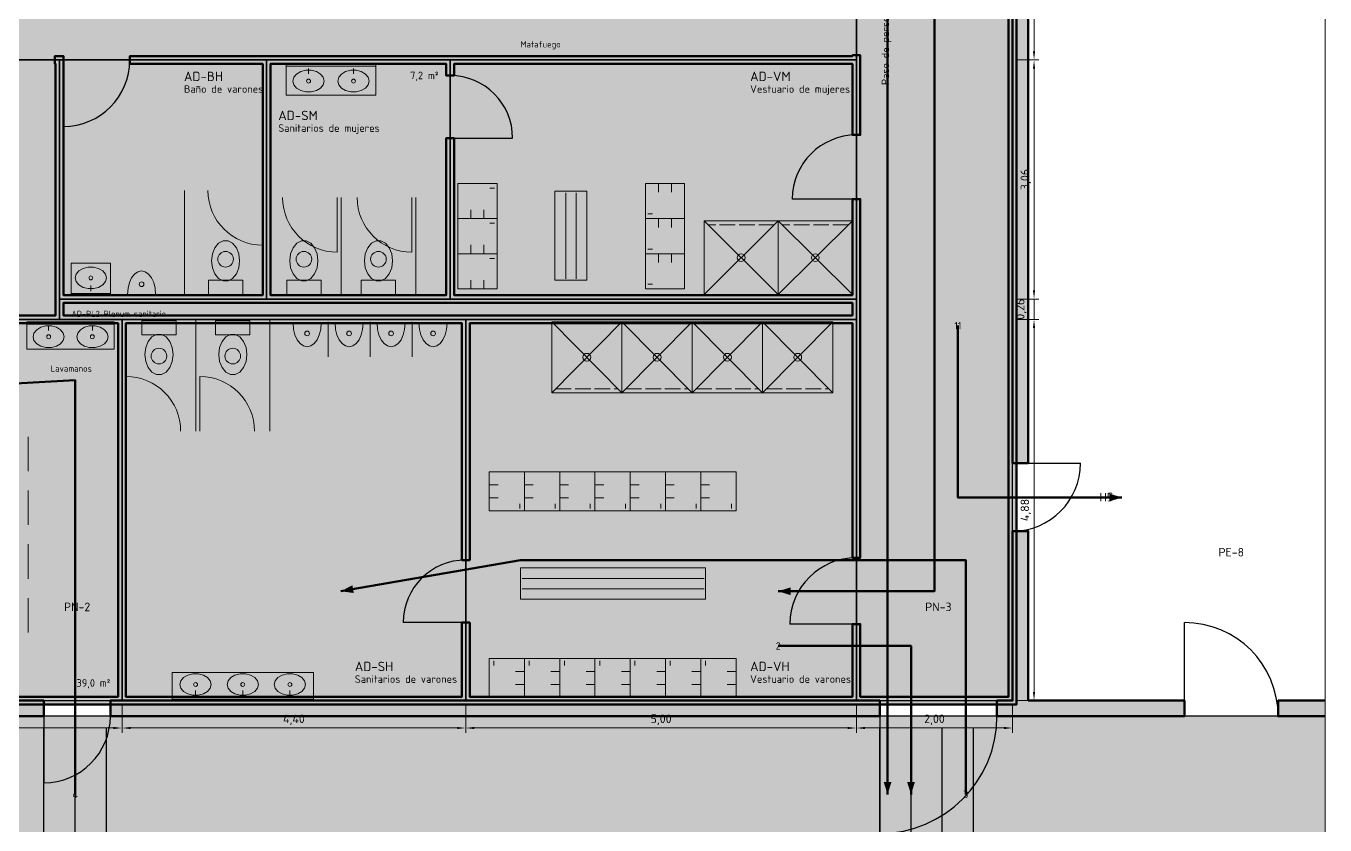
# Model space of a CAD drawing. Header units: millimetres. Extents: x 0 to 1189, y 0 to 841.
# Drawn here: x 339.4 to 672, y 282.2 to 486.7 of the extents above; entities that cross this region are included whole.
import ezdxf
from ezdxf.enums import TextEntityAlignment as Align

# ---------------------------------------------------------------- set-up
doc = ezdxf.new("R2010")
doc.units = ezdxf.units.MM
doc.linetypes.add('IRAM-E-TRAZOS', pattern=[5, 4, -1])
for name, color, linetype, lineweight in [('A-ABERTURA', 7, 'CONTINUOUS', 25), ('A-COLUMNA', 7, 'CONTINUOUS', 50), ('A-COTA', 7, 'CONTINUOUS', 18), ('A-EQUIPO-FINO', 8, 'CONTINUOUS', 13), ('A-EQUIPO-OCULTO', 8, 'IRAM-E-TRAZOS', 13), ('A-EQUIPO-RELLENO', 9, 'CONTINUOUS', 13), ('A-MURO', 7, 'CONTINUOUS', 50), ('A-RELLENO', 9, 'CONTINUOUS', 13), ('A-SECTOR', 1, 'CONTINUOUS', 25), ('A-SECTOR-TXT', 1, 'CONTINUOUS', 25), ('A-TABIQUE', 7, 'CONTINUOUS', 50), ('A-TEXTO', 7, 'CONTINUOUS', 18)]:
    doc.layers.add(name, color=color, linetype=linetype, lineweight=lineweight)
doc.layers.add('A-MOBILIARIO', color=8, linetype='CONTINUOUS', lineweight=18, true_color=0x50505a)
doc.layers.add('A-SENDA', color=2, linetype='CONTINUOUS', lineweight=25, true_color=0xd7a500)
doc.styles.add('ISO3098', font='isocpeur.ttf')
doc.dimstyles.new('FLAMA-IRAM', dxfattribs={"dimtxt": 3.5, "dimasz": 3.5, "dimexe": 2, "dimexo": 1.5, "dimgap": 1, "dimtad": 1, "dimdec": 1, "dimtxsty": 'ISO3098', "dimblk": 'IRAM_FLECHA', "dimblk1": 'IRAM_FLECHA', "dimblk2": 'IRAM_FLECHA', "dimcen": 2.5, "dimclrd": 3, "dimclre": 3, "dimclrt": 3, "dimazin": 3, "dimtfac": 1, "dimtmove": 0, "dimatfit": 3, "dimlwd": 18, "dimlwe": 18})

# ---------------------------------------------------------------- blocks, each defined once
blk = doc.blocks.new('IRAM_FLECHA')
blk.add_solid([(0, 0), (-1, 0.125), (-1, -0.125)])

msp = doc.modelspace()

# ---------------------------------------------------------------- hatches: boundary and pattern name
at = {"layer": 'A-COLUMNA', "true_color": 0x000000}
h = msp.add_hatch(color=7, dxfattribs=at)
h.dxf.hatch_style = 1
h.paths.add_polyline_path([(470, 306), (478, 306), (478, 314), (470, 314)])
h = msp.add_hatch(color=7, dxfattribs=at)
h.dxf.hatch_style = 1
h.paths.add_polyline_path([(622, 306), (630, 306), (630, 314), (622, 314)])
at = {"layer": 'A-EQUIPO-RELLENO', "true_color": 0xf8f8fc}
h = msp.add_hatch(color=7, dxfattribs=at)
h.dxf.hatch_style = 1
h.paths.add_polyline_path([(406, 469), (429, 469), (429, 477), (406, 477)])
at = {"layer": 'A-EQUIPO-RELLENO', "true_color": 0xeeeeee}
h = msp.add_hatch(color=7, dxfattribs=at)
h.dxf.hatch_style = 1
h.paths.add_polyline_path([(460, 437.4), (460, 446.4), (450, 446.4), (450, 437.4)])
h = msp.add_hatch(color=7, dxfattribs=at)
h.dxf.hatch_style = 1
h.paths.add_polyline_path([(498, 446.4), (498, 437.4), (508, 437.4), (508, 446.4)])
at = {"layer": 'A-EQUIPO-RELLENO', "true_color": 0xeedec0}
h = msp.add_hatch(color=7, dxfattribs=at)
h.dxf.hatch_style = 1
h.paths.add_polyline_path([(483, 421.6), (483, 444.4), (474.8, 444.4), (474.8, 421.6)])
at = {"layer": 'A-EQUIPO-RELLENO', "true_color": 0xeeeeee}
h = msp.add_hatch(color=7, dxfattribs=at)
h.dxf.hatch_style = 1
h.paths.add_polyline_path([(460, 428.4), (460, 437.4), (450, 437.4), (450, 428.4)])
h = msp.add_hatch(color=7, dxfattribs=at)
h.dxf.hatch_style = 1
h.paths.add_polyline_path([(498, 437.4), (498, 428.4), (508, 428.4), (508, 437.4)])
at = {"layer": 'A-EQUIPO-RELLENO', "true_color": 0xc8e1fa}
h = msp.add_hatch(color=7, dxfattribs=at)
h.dxf.hatch_style = 1
h.paths.add_polyline_path([(532, 436.8), (513, 436.8), (513, 418), (532, 418)])
h = msp.add_hatch(color=7, dxfattribs=at)
h.dxf.hatch_style = 1
h.paths.add_polyline_path([(551, 436.8), (532, 436.8), (532, 418), (551, 418)])
at = {"layer": 'A-EQUIPO-RELLENO', "true_color": 0xf8f8fc}
h = msp.add_hatch(color=7, dxfattribs=at)
h.dxf.hatch_style = 1
h.paths.add_polyline_path([(386.9, 426.6), (387.117, 424.821), (387.742, 423.258), (388.7, 422.097), (389.875, 421.479), (391.125, 421.479), (392.3, 422.097), (393.258, 423.258), (393.883, 424.821), (394.1, 426.6), (393.883, 428.379), (393.258, 429.942), (392.3, 431.103), (391.125, 431.721), (389.875, 431.721), (388.7, 431.103), (387.742, 429.942), (387.117, 428.379), (386.9, 426.6)])
h = msp.add_hatch(color=7, dxfattribs=at)
h.dxf.hatch_style = 1
h.paths.add_polyline_path([(406.95, 426.6), (407.167, 424.821), (407.792, 423.258), (408.75, 422.097), (409.925, 421.479), (411.175, 421.479), (412.35, 422.097), (413.308, 423.258), (413.933, 424.821), (414.15, 426.6), (413.933, 428.379), (413.308, 429.942), (412.35, 431.103), (411.175, 431.721), (409.925, 431.721), (408.75, 431.103), (407.792, 429.942), (407.167, 428.379), (406.95, 426.6)])
h = msp.add_hatch(color=7, dxfattribs=at)
h.dxf.hatch_style = 1
h.paths.add_polyline_path([(426.05, 426.6), (426.267, 424.821), (426.892, 423.258), (427.85, 422.097), (429.025, 421.479), (430.275, 421.479), (431.45, 422.097), (432.408, 423.258), (433.033, 424.821), (433.25, 426.6), (433.033, 428.379), (432.408, 429.942), (431.45, 431.103), (430.275, 431.721), (429.025, 431.721), (427.85, 431.103), (426.892, 429.942), (426.267, 428.379), (426.05, 426.6)])
h = msp.add_hatch(color=7, dxfattribs=at)
h.dxf.hatch_style = 1
h.paths.add_polyline_path([(361, 426), (351, 426), (351, 417.6), (361, 417.6)])
at = {"layer": 'A-EQUIPO-RELLENO', "true_color": 0xeeeeee}
h = msp.add_hatch(color=7, dxfattribs=at)
h.dxf.hatch_style = 1
h.paths.add_polyline_path([(460, 419.4), (460, 428.4), (450, 428.4), (450, 419.4)])
h = msp.add_hatch(color=7, dxfattribs=at)
h.dxf.hatch_style = 1
h.paths.add_polyline_path([(498, 428.4), (498, 419.4), (508, 419.4), (508, 428.4)])
at = {"layer": 'A-EQUIPO-RELLENO', "true_color": 0xf8f8fc}
h = msp.add_hatch(color=7, dxfattribs=at)
h.dxf.hatch_style = 1
h.paths.add_polyline_path([(365.4, 418), (365.523, 419.553), (365.882, 421), (366.454, 422.243), (367.2, 423.196), (368.068, 423.796), (369, 424), (369.932, 423.796), (370.8, 423.196), (371.546, 422.243), (372.118, 421), (372.477, 419.553), (372.6, 418)])
h = msp.add_hatch(color=7, dxfattribs=at)
h.dxf.hatch_style = 1
h.paths.add_polyline_path([(394.9, 421.6), (386.1, 421.6), (386.1, 418), (394.9, 418)])
h = msp.add_hatch(color=7, dxfattribs=at)
h.dxf.hatch_style = 1
h.paths.add_polyline_path([(414.95, 421.6), (406.15, 421.6), (406.15, 418), (414.95, 418)])
h = msp.add_hatch(color=7, dxfattribs=at)
h.dxf.hatch_style = 1
h.paths.add_polyline_path([(434.05, 421.6), (425.25, 421.6), (425.25, 418), (434.05, 418)])
h = msp.add_hatch(color=7, dxfattribs=at)
h.dxf.hatch_style = 1
h.paths.add_polyline_path([(339.6, 404), (362, 404), (362, 411), (339.6, 411)])
h = msp.add_hatch(color=7, dxfattribs=at)
h.dxf.hatch_style = 1
h.paths.add_polyline_path([(369.05, 407.6), (377.85, 407.6), (377.85, 411.2), (369.05, 411.2)])
h = msp.add_hatch(color=7, dxfattribs=at)
h.dxf.hatch_style = 1
h.paths.add_polyline_path([(387.95, 407.6), (396.75, 407.6), (396.75, 411.2), (387.95, 411.2)])
h = msp.add_hatch(color=7, dxfattribs=at)
h.dxf.hatch_style = 1
h.paths.add_polyline_path([(414.975, 410.6), (414.852, 409.047), (414.493, 407.6), (413.921, 406.357), (413.175, 405.404), (412.307, 404.804), (411.375, 404.6), (410.443, 404.804), (409.575, 405.404), (408.829, 406.357), (408.257, 407.6), (407.898, 409.047), (407.775, 410.6)])
h = msp.add_hatch(color=7, dxfattribs=at)
h.dxf.hatch_style = 1
h.paths.add_polyline_path([(425.725, 410.6), (425.602, 409.047), (425.243, 407.6), (424.671, 406.357), (423.925, 405.404), (423.057, 404.804), (422.125, 404.6), (421.193, 404.804), (420.325, 405.404), (419.579, 406.357), (419.007, 407.6), (418.648, 409.047), (418.525, 410.6)])
h = msp.add_hatch(color=7, dxfattribs=at)
h.dxf.hatch_style = 1
h.paths.add_polyline_path([(436.475, 410.6), (436.352, 409.047), (435.993, 407.6), (435.421, 406.357), (434.675, 405.404), (433.807, 404.804), (432.875, 404.6), (431.943, 404.804), (431.075, 405.404), (430.329, 406.357), (429.757, 407.6), (429.398, 409.047), (429.275, 410.6)])
h = msp.add_hatch(color=7, dxfattribs=at)
h.dxf.hatch_style = 1
h.paths.add_polyline_path([(447.225, 410.6), (447.102, 409.047), (446.743, 407.6), (446.171, 406.357), (445.425, 405.404), (444.557, 404.804), (443.625, 404.6), (442.693, 404.804), (441.825, 405.404), (441.079, 406.357), (440.507, 407.6), (440.148, 409.047), (440.025, 410.6)])
at = {"layer": 'A-EQUIPO-RELLENO', "true_color": 0xc8e1fa}
h = msp.add_hatch(color=7, dxfattribs=at)
h.dxf.hatch_style = 1
h.paths.add_polyline_path([(474, 392.8), (492, 392.8), (492, 411), (474, 411)])
h = msp.add_hatch(color=7, dxfattribs=at)
h.dxf.hatch_style = 1
h.paths.add_polyline_path([(492, 392.8), (510, 392.8), (510, 411), (492, 411)])
h = msp.add_hatch(color=7, dxfattribs=at)
h.dxf.hatch_style = 1
h.paths.add_polyline_path([(510, 392.8), (528, 392.8), (528, 411), (510, 411)])
h = msp.add_hatch(color=7, dxfattribs=at)
h.dxf.hatch_style = 1
h.paths.add_polyline_path([(528, 392.8), (546, 392.8), (546, 411), (528, 411)])
at = {"layer": 'A-EQUIPO-RELLENO', "true_color": 0xf8f8fc}
h = msp.add_hatch(color=7, dxfattribs=at)
h.dxf.hatch_style = 1
h.paths.add_polyline_path([(377.05, 402.6), (376.833, 404.379), (376.208, 405.942), (375.25, 407.103), (374.075, 407.721), (372.825, 407.721), (371.65, 407.103), (370.692, 405.942), (370.067, 404.379), (369.85, 402.6), (370.067, 400.821), (370.692, 399.258), (371.65, 398.097), (372.825, 397.479), (374.075, 397.479), (375.25, 398.097), (376.208, 399.258), (376.833, 400.821), (377.05, 402.6)])
h = msp.add_hatch(color=7, dxfattribs=at)
h.dxf.hatch_style = 1
h.paths.add_polyline_path([(395.95, 402.6), (395.733, 404.379), (395.108, 405.942), (394.15, 407.103), (392.975, 407.721), (391.725, 407.721), (390.55, 407.103), (389.592, 405.942), (388.967, 404.379), (388.75, 402.6), (388.967, 400.821), (389.592, 399.258), (390.55, 398.097), (391.725, 397.479), (392.975, 397.479), (394.15, 398.097), (395.108, 399.258), (395.733, 400.821), (395.95, 402.6)])
at = {"layer": 'A-EQUIPO-RELLENO', "true_color": 0xeeeeee}
h = msp.add_hatch(color=7, dxfattribs=at)
h.dxf.hatch_style = 1
h.paths.add_polyline_path([(458, 362.6), (467.029, 362.6), (467.029, 372.6), (458, 372.6)])
h = msp.add_hatch(color=7, dxfattribs=at)
h.dxf.hatch_style = 1
h.paths.add_polyline_path([(467.029, 362.6), (476.057, 362.6), (476.057, 372.6), (467.029, 372.6)])
h = msp.add_hatch(color=7, dxfattribs=at)
h.dxf.hatch_style = 1
h.paths.add_polyline_path([(476.057, 362.6), (485.086, 362.6), (485.086, 372.6), (476.057, 372.6)])
h = msp.add_hatch(color=7, dxfattribs=at)
h.dxf.hatch_style = 1
h.paths.add_polyline_path([(485.086, 362.6), (494.114, 362.6), (494.114, 372.6), (485.086, 372.6)])
h = msp.add_hatch(color=7, dxfattribs=at)
h.dxf.hatch_style = 1
h.paths.add_polyline_path([(494.114, 362.6), (503.143, 362.6), (503.143, 372.6), (494.114, 372.6)])
h = msp.add_hatch(color=7, dxfattribs=at)
h.dxf.hatch_style = 1
h.paths.add_polyline_path([(503.143, 362.6), (512.171, 362.6), (512.171, 372.6), (503.143, 372.6)])
h = msp.add_hatch(color=7, dxfattribs=at)
h.dxf.hatch_style = 1
h.paths.add_polyline_path([(512.171, 362.6), (521.2, 362.6), (521.2, 372.6), (512.171, 372.6)])
at = {"layer": 'A-EQUIPO-RELLENO', "true_color": 0xeedec0}
h = msp.add_hatch(color=7, dxfattribs=at)
h.dxf.hatch_style = 1
h.paths.add_polyline_path([(466, 340), (513.4, 340), (513.4, 348), (466, 348)])
at = {"layer": 'A-EQUIPO-RELLENO', "true_color": 0xeeeeee}
h = msp.add_hatch(color=7, dxfattribs=at)
h.dxf.hatch_style = 1
h.paths.add_polyline_path([(467.029, 324.8), (458, 324.8), (458, 314.8), (467.029, 314.8)])
h = msp.add_hatch(color=7, dxfattribs=at)
h.dxf.hatch_style = 1
h.paths.add_polyline_path([(476.057, 324.8), (467.029, 324.8), (467.029, 314.8), (476.057, 314.8)])
h = msp.add_hatch(color=7, dxfattribs=at)
h.dxf.hatch_style = 1
h.paths.add_polyline_path([(485.086, 324.8), (476.057, 324.8), (476.057, 314.8), (485.086, 314.8)])
h = msp.add_hatch(color=7, dxfattribs=at)
h.dxf.hatch_style = 1
h.paths.add_polyline_path([(494.114, 324.8), (485.086, 324.8), (485.086, 314.8), (494.114, 314.8)])
h = msp.add_hatch(color=7, dxfattribs=at)
h.dxf.hatch_style = 1
h.paths.add_polyline_path([(503.143, 324.8), (494.114, 324.8), (494.114, 314.8), (503.143, 314.8)])
h = msp.add_hatch(color=7, dxfattribs=at)
h.dxf.hatch_style = 1
h.paths.add_polyline_path([(512.171, 324.8), (503.143, 324.8), (503.143, 314.8), (512.171, 314.8)])
h = msp.add_hatch(color=7, dxfattribs=at)
h.dxf.hatch_style = 1
h.paths.add_polyline_path([(521.2, 324.8), (512.171, 324.8), (512.171, 314.8), (521.2, 314.8)])
at = {"layer": 'A-EQUIPO-RELLENO', "true_color": 0xf8f8fc}
h = msp.add_hatch(color=7, dxfattribs=at)
h.dxf.hatch_style = 1
h.paths.add_polyline_path([(413, 321.2), (376.8, 321.2), (376.8, 314.4), (413, 314.4)])
at = {"layer": 'A-MURO', "true_color": 0x464646}
h = msp.add_hatch(color=7, dxfattribs=at)
h.dxf.hatch_style = 1
h.paths.add_polyline_path([(596, 374.8), (592, 374.8), (592, 561.4), (596, 561.4)])
h = msp.add_hatch(color=7, dxfattribs=at)
h.dxf.hatch_style = 1
h.paths.add_polyline_path([(596, 314), (636, 314), (636, 310), (588, 310), (588, 314), (592, 314), (592, 357.4), (596, 357.4)])
h = msp.add_hatch(color=7, dxfattribs=at)
h.dxf.hatch_style = 1
h.paths.add_polyline_path([(344, 314), (344, 310), (202, 310), (202, 314)])
h = msp.add_hatch(color=7, dxfattribs=at)
h.dxf.hatch_style = 1
h.paths.add_polyline_path([(558, 314), (558, 310), (361, 310), (361, 314)])
h = msp.add_hatch(color=7, dxfattribs=at)
h.dxf.hatch_style = 1
h.paths.add_polyline_path([(660, 310), (660, 314), (672, 314), (672, 310)])
at = {"layer": 'A-RELLENO', "true_color": 0xfafafa}
h = msp.add_hatch(color=7, dxfattribs=at)
h.dxf.hatch_style = 1
h.paths.add_polyline_path([(120, 478), (552, 478), (552, 510), (120, 510)])
h = msp.add_hatch(color=7, dxfattribs=at)
h.dxf.hatch_style = 1
h.paths.add_polyline_path([(552, 314), (592, 314), (592, 510), (552, 510)])
h = msp.add_hatch(color=7, dxfattribs=at)
h.dxf.hatch_style = 1
h.paths.add_polyline_path([(312, 411.6), (348, 411.6), (348, 478), (312, 478)])
at = {"layer": 'A-RELLENO', "true_color": 0xece4f6}
h = msp.add_hatch(color=7, dxfattribs=at)
h.dxf.hatch_style = 1
h.paths.add_polyline_path([(348, 416.8), (401, 416.8), (401, 478), (348, 478)])
h = msp.add_hatch(color=7, dxfattribs=at)
h.dxf.hatch_style = 1
h.paths.add_polyline_path([(401, 416.8), (448, 416.8), (448, 478), (401, 478)])
h = msp.add_hatch(color=7, dxfattribs=at)
h.dxf.hatch_style = 1
h.paths.add_polyline_path([(448, 416.8), (552, 416.8), (552, 478), (448, 478)])
h = msp.add_hatch(color=7, dxfattribs=at)
h.dxf.hatch_style = 1
h.paths.add_polyline_path([(348, 411.6), (552, 411.6), (552, 416.8), (348, 416.8)])
at = {"layer": 'A-RELLENO', "true_color": 0xe2ecf8}
h = msp.add_hatch(color=7, dxfattribs=at)
h.dxf.hatch_style = 1
h.paths.add_polyline_path([(204, 314), (364, 314), (364, 411.6), (204, 411.6)])
at = {"layer": 'A-RELLENO', "true_color": 0xece4f6}
h = msp.add_hatch(color=7, dxfattribs=at)
h.dxf.hatch_style = 1
h.paths.add_polyline_path([(364, 314), (452, 314), (452, 411.6), (364, 411.6)])
h = msp.add_hatch(color=7, dxfattribs=at)
h.dxf.hatch_style = 1
h.paths.add_polyline_path([(452, 314), (552, 314), (552, 411.6), (452, 411.6)])
at = {"layer": 'A-RELLENO', "true_color": 0xfff4b4}
h = msp.add_hatch(color=7, dxfattribs=at)
h.dxf.hatch_style = 1
h.paths.add_polyline_path([(40, 270), (40, 310), (672, 310), (672, 270)])
at = {"layer": 'A-TABIQUE', "true_color": 0x6e6e6e}
h = msp.add_hatch(color=7, dxfattribs=at)
h.dxf.hatch_style = 1
h.paths.add_polyline_path([(363.062, 601), (457, 601), (459, 601), (519, 601), (521, 601), (593, 601), (593, 511), (593, 509), (593, 313), (553, 313), (551, 313), (453, 313), (451, 313), (365, 313), (363.062, 313), (363.062, 412.6), (365, 412.6), (451, 412.6), (453, 412.6), (551, 412.6), (551, 415.8), (449, 415.8), (447, 415.8), (402, 415.8), (400, 415.8), (363.062, 415.8), (363.062, 417.8), (400, 417.8), (400, 477), (366, 477), (366, 479), (400, 479), (402, 479), (447, 479), (449, 479), (551, 479), (551, 479.2), (553, 479.2), (553, 479), (553, 477), (553, 458.8), (551, 458.8), (551, 477), (449, 477), (449, 474), (447, 474), (447, 477), (402, 477), (402, 417.8), (447, 417.8), (447, 458), (449, 458), (449, 417.8), (551, 417.8), (551, 442.4), (553, 442.4), (553, 417.8), (553, 415.8), (553, 412.6), (553, 410.6), (553, 350.6), (551, 350.6), (551, 410.6), (453, 410.6), (453, 350), (451, 350), (451, 410.6), (365, 410.6), (365, 315), (451, 315), (451, 334), (453, 334), (453, 315), (551, 315), (551, 333.6), (553, 333.6), (553, 315), (591, 315), (591, 509), (590.8, 509), (590.8, 511), (591, 511), (591, 599), (521, 599), (521, 511), (521.2, 511), (521.2, 509), (521, 509), (519, 509), (478, 509), (478, 511), (519, 511), (519, 599), (459, 599), (459, 511), (462, 511), (462, 509), (459, 509), (457, 509), (378, 509), (378, 511), (457, 511), (457, 599), (363.062, 599)])
h = msp.add_hatch(color=7, dxfattribs=at)
h.dxf.hatch_style = 1
h.paths.add_polyline_path([(258, 315), (363, 315), (363, 410.6), (349, 410.6), (347, 410.6), (332, 410.6), (332, 412.6), (347, 412.6), (347, 415.8), (347, 417.8), (347, 477), (346.8, 477), (346.8, 479), (347, 479), (349, 479), (349, 479), (349, 477), (349, 477), (349, 417.8), (363.062, 417.8), (363.062, 415.8), (349, 415.8), (349, 412.6), (363, 412.6), (363.062, 412.6), (363.062, 313), (363, 313), (258, 313)])
at = {"layer": 'A-TEXTO', "true_color": 0xd71e1e}
h = msp.add_hatch(color=7, dxfattribs=at)
h.dxf.hatch_style = 1
h.paths.add_polyline_path([(463.4, 482), (463.284, 482.88), (462.944, 483.7), (462.404, 484.404), (461.7, 484.944), (460.88, 485.284), (460, 485.4), (459.12, 485.284), (458.3, 484.944), (457.596, 484.404), (457.056, 483.7), (456.716, 482.88), (456.6, 482), (456.716, 481.12), (457.056, 480.3), (457.596, 479.596), (458.3, 479.056), (459.12, 478.716), (460, 478.6), (460.88, 478.716), (461.7, 479.056), (462.404, 479.596), (462.944, 480.3), (463.284, 481.12)])
at = {"layer": 'A-TEXTO', "true_color": 0x11783c}
h = msp.add_hatch(color=7, dxfattribs=at)
h.dxf.hatch_style = 1
h.paths.add_polyline_path([(584, 410), (583.796, 411.553), (583.196, 413), (582.243, 414.243), (581, 415.196), (579.553, 415.796), (578, 416), (576.447, 415.796), (575, 415.196), (573.757, 414.243), (572.804, 413), (572.204, 411.553), (572, 410), (572.204, 408.447), (572.804, 407), (573.757, 405.757), (575, 404.804), (576.447, 404.204), (578, 404), (579.553, 404.204), (581, 404.804), (582.243, 405.757), (583.196, 407), (583.796, 408.447)])
h = msp.add_hatch(color=7, dxfattribs=at)
h.dxf.hatch_style = 1
h.paths.add_polyline_path([(620, 366), (616.8, 367), (616.8, 365)])
at = {"layer": 'A-TEXTO', "true_color": 0x8e44ad}
h = msp.add_hatch(color=7, dxfattribs=at)
h.dxf.hatch_style = 1
h.paths.add_polyline_path([(420, 342), (423.324, 341.563), (422.981, 343.534)])
at = {"layer": 'A-TEXTO', "true_color": 0xc0392b}
h = msp.add_hatch(color=7, dxfattribs=at)
h.dxf.hatch_style = 1
h.paths.add_polyline_path([(532, 342), (535.2, 341), (535.2, 343)])
at = {"layer": 'A-TEXTO', "true_color": 0xe67e22}
h = msp.add_hatch(color=7, dxfattribs=at)
h.dxf.hatch_style = 1
h.paths.add_polyline_path([(538, 328), (537.796, 329.553), (537.196, 331), (536.243, 332.243), (535, 333.196), (533.553, 333.796), (532, 334), (530.447, 333.796), (529, 333.196), (527.757, 332.243), (526.804, 331), (526.204, 329.553), (526, 328), (526.204, 326.447), (526.804, 325), (527.757, 323.757), (529, 322.804), (530.447, 322.204), (532, 322), (533.553, 322.204), (535, 322.804), (536.243, 323.757), (537.196, 325), (537.796, 326.447)])
at = {"layer": 'A-TEXTO', "true_color": 0x16a085}
h = msp.add_hatch(color=7, dxfattribs=at)
h.dxf.hatch_style = 1
h.paths.add_polyline_path([(358, 290), (357.796, 291.553), (357.196, 293), (356.243, 294.243), (355, 295.196), (353.553, 295.796), (352, 296), (350.447, 295.796), (349, 295.196), (347.757, 294.243), (346.804, 293), (346.204, 291.553), (346, 290), (346.204, 288.447), (346.804, 287), (347.757, 285.757), (349, 284.804), (350.447, 284.204), (352, 284), (353.553, 284.204), (355, 284.804), (356.243, 285.757), (357.196, 287), (357.796, 288.447)])
at = {"layer": 'A-TEXTO', "true_color": 0x7f8c8d}
h = msp.add_hatch(color=7, dxfattribs=at)
h.dxf.hatch_style = 1
h.paths.add_polyline_path([(560, 290), (561, 293.2), (559, 293.2)])
at = {"layer": 'A-TEXTO', "true_color": 0xe67e22}
h = msp.add_hatch(color=7, dxfattribs=at)
h.dxf.hatch_style = 1
h.paths.add_polyline_path([(566, 290), (567, 293.2), (565, 293.2)])
at = {"layer": 'A-TEXTO', "true_color": 0x8e44ad}
h = msp.add_hatch(color=7, dxfattribs=at)
h.dxf.hatch_style = 1
h.paths.add_polyline_path([(586, 290), (585.796, 291.553), (585.196, 293), (584.243, 294.243), (583, 295.196), (581.553, 295.796), (580, 296), (578.447, 295.796), (577, 295.196), (575.757, 294.243), (574.804, 293), (574.204, 291.553), (574, 290), (574.204, 288.447), (574.804, 287), (575.757, 285.757), (577, 284.804), (578.447, 284.204), (580, 284), (581.553, 284.204), (583, 284.804), (584.243, 285.757), (585.196, 287), (585.796, 288.447)])

# ---------------------------------------------------------------- linework, layer by layer
at = {"layer": 'A-ABERTURA'}
for p, q in [((349, 478), (349, 461)), ((448, 458), (464, 458)), ((552, 442.4), (535.6, 442.4)), ((592, 374.8), (609.4, 374.8)), ((452, 334), (436, 334)), ((552, 333.6), (535, 333.6)), ((636, 310), (636, 334)), ((344, 310), (344, 293)), ((558, 310), (558, 280))]:
    msp.add_line(p, q, dxfattribs=at)
for centre, radius, start, end in [((349, 478), 17, 270, 360), ((448, 458), 16, 0, 90), ((552, 442.4), 16.4, 90, 180), ((592, 374.8), 17.4, 270, 360), ((452, 334), 16, 90, 180), ((552, 333.6), 17, 90, 180), ((636, 310), 24, 0, 90), ((344, 310), 17, -90, 0), ((558, 310), 30, -90, 0)]:
    msp.add_arc(centre, radius, start, end, dxfattribs=at)
at = {"layer": 'A-EQUIPO-FINO'}
for p, q in [((406, 476.4), (429, 476.4)), ((411.75, 474.44), (411.75, 475.8)), ((423.25, 474.44), (423.25, 475.8)), ((501.333, 446.4), (501.333, 444.15)), ((504.667, 446.4), (504.667, 444.15)), ((400, 444.6), (400, 430.6)), ((419.1, 442.8), (419.1, 428.8)), ((438.2, 442.8), (438.2, 428.8)), ((459.4, 445.2), (458.2, 445.2)), ((477.588, 422), (477.588, 444)), ((480.294, 422), (480.294, 444)), ((453.333, 437.4), (453.333, 439.65)), ((456.667, 437.4), (456.667, 439.65)), ((459.4, 436.2), (458.2, 436.2)), ((498.6, 438.6), (499.8, 438.6)), ((501.333, 437.4), (501.333, 435.15)), ((504.667, 437.4), (504.667, 435.15)), ((532, 436.8), (513, 418)), ((532, 418), (513, 436.8)), ((551, 436.8), (532, 418)), ((551, 418), (532, 436.8)), ((453.333, 428.4), (453.333, 430.65)), ((456.667, 428.4), (456.667, 430.65)), ((498.6, 429.6), (499.8, 429.6)), ((459.4, 427.2), (458.2, 427.2)), ((501.333, 428.4), (501.333, 426.15)), ((504.667, 428.4), (504.667, 426.15)), ((356, 420.288), (356, 418.8)), ((453.333, 419.4), (453.333, 421.65)), ((456.667, 419.4), (456.667, 421.65)), ((498.6, 420.6), (499.8, 420.6)), ((361, 418.2), (351, 418.2)), ((339.6, 410.4), (362, 410.4)), ((345.2, 408.76), (345.2, 409.8)), ((356.4, 408.76), (356.4, 409.8)), ((474, 392.8), (492, 411)), ((474, 411), (492, 392.8)), ((492, 392.8), (510, 411)), ((492, 411), (510, 392.8)), ((510, 392.8), (528, 411)), ((510, 411), (528, 392.8)), ((528, 392.8), (546, 411)), ((528, 411), (546, 392.8)), ((365, 383), (365, 397)), ((383.9, 383), (383.9, 397)), ((458, 369.267), (460.257, 369.267)), ((467.029, 369.267), (469.286, 369.267)), ((476.057, 369.267), (478.314, 369.267)), ((485.086, 369.267), (487.343, 369.267)), ((494.114, 369.267), (496.371, 369.267)), ((503.143, 369.267), (505.4, 369.267)), ((512.171, 369.267), (514.429, 369.267)), ((458, 365.933), (460.257, 365.933)), ((467.029, 365.933), (469.286, 365.933)), ((476.057, 365.933), (478.314, 365.933)), ((485.086, 365.933), (487.343, 365.933)), ((494.114, 365.933), (496.371, 365.933)), ((503.143, 365.933), (505.4, 365.933)), ((512.171, 365.933), (514.429, 365.933)), ((465.829, 363.2), (465.829, 364.4)), ((474.857, 363.2), (474.857, 364.4)), ((483.886, 363.2), (483.886, 364.4)), ((492.914, 363.2), (492.914, 364.4)), ((501.943, 363.2), (501.943, 364.4)), ((510.971, 363.2), (510.971, 364.4)), ((520, 363.2), (520, 364.4)), ((466.4, 345.28), (513, 345.28)), ((466.4, 342.64), (513, 342.64)), ((459.2, 324.2), (459.2, 323)), ((468.229, 324.2), (468.229, 323)), ((477.257, 324.2), (477.257, 323)), ((486.286, 324.2), (486.286, 323)), ((495.314, 324.2), (495.314, 323)), ((504.343, 324.2), (504.343, 323)), ((513.371, 324.2), (513.371, 323)), ((467.029, 321.467), (464.771, 321.467)), ((476.057, 321.467), (473.8, 321.467)), ((485.086, 321.467), (482.829, 321.467)), ((494.114, 321.467), (491.857, 321.467)), ((503.143, 321.467), (500.886, 321.467)), ((512.171, 321.467), (509.914, 321.467)), ((521.2, 321.467), (518.943, 321.467)), ((382.833, 316.576), (382.833, 315.6)), ((394.9, 316.576), (394.9, 315.6)), ((406.967, 316.576), (406.967, 315.6)), ((467.029, 318.133), (464.771, 318.133)), ((476.057, 318.133), (473.8, 318.133)), ((485.086, 318.133), (482.829, 318.133)), ((494.114, 318.133), (491.857, 318.133)), ((503.143, 318.133), (500.886, 318.133)), ((512.171, 318.133), (509.914, 318.133)), ((521.2, 318.133), (518.943, 318.133)), ((413, 315), (376.8, 315))]:
    msp.add_line(p, q, dxfattribs=at)
for centre, radius in [((411.75, 472.6), 0.5), ((423.25, 472.6), 0.5), ((390.5, 427), 2), ((410.55, 427), 2), ((429.65, 427), 2), ((522.5, 427.4), 1), ((541.5, 427.4), 1), ((356, 422.22), 0.5), ((369, 420.6), 0.6), ((345.2, 407.15), 0.5), ((356.4, 407.15), 0.5), ((411.375, 408), 0.6), ((422.125, 408), 0.6), ((432.875, 408), 0.6), ((443.625, 408), 0.6), ((373.45, 402.2), 2), ((392.35, 402.2), 2), ((483, 401.9), 1), ((501, 401.9), 1), ((519, 401.9), 1), ((537, 401.9), 1), ((382.833, 318.14), 0.5), ((394.9, 318.14), 0.5), ((406.967, 318.14), 0.5)]:
    msp.add_circle(centre, radius, dxfattribs=at)
for centre, start, end in [((400, 444.6), 180, 270), ((419.1, 442.8), 180, 270), ((438.2, 442.8), 180, 270), ((365, 383), 0, 90), ((383.9, 383), 0, 90)]:
    msp.add_arc(centre, 14, start, end, dxfattribs=at)
at = {"layer": 'A-EQUIPO-OCULTO'}
for p, q in [((531, 435.8), (514, 435.8)), ((550, 435.8), (533, 435.8)), ((475, 393.8), (491, 393.8)), ((493, 393.8), (509, 393.8)), ((511, 393.8), (527, 393.8)), ((529, 393.8), (545, 393.8))]:
    msp.add_line(p, q, dxfattribs=at)
at = {"layer": 'A-MOBILIARIO'}
for p, q in [((380, 444.6), (380, 417.6)), ((401, 444.6), (401, 417.6)), ((401, 442.8), (401, 417.6)), ((420.1, 442.8), (420.1, 417.6)), ((420.1, 442.8), (420.1, 417.6)), ((439.2, 442.8), (439.2, 417.6)), ((364, 383), (364, 411.6)), ((382.9, 383), (382.9, 411.6)), ((382.9, 383), (382.9, 411.6)), ((401.8, 383), (401.8, 411.6)), ((416.75, 411), (416.75, 402)), ((427.5, 411), (427.5, 402)), ((438.25, 411), (438.25, 402)), ((340, 372.725), (340, 381.525)), ((340, 358.975), (340, 367.775)), ((340, 345.225), (340, 354.025)), ((340, 331.475), (340, 340.275))]:
    msp.add_line(p, q, dxfattribs=at)
for points in [[(406, 469), (429, 469), (429, 477), (406, 477)], [(415.75, 472.6), (415.509, 473.558), (414.814, 474.4), (413.75, 475.025), (412.445, 475.357), (411.055, 475.357), (409.75, 475.025), (408.686, 474.4), (407.991, 473.558), (407.75, 472.6), (407.991, 471.642), (408.686, 470.8), (409.75, 470.175), (411.055, 469.843), (412.445, 469.843), (413.75, 470.175), (414.814, 470.8), (415.509, 471.642), (415.75, 472.6)], [(427.25, 472.6), (427.009, 473.558), (426.314, 474.4), (425.25, 475.025), (423.945, 475.357), (422.555, 475.357), (421.25, 475.025), (420.186, 474.4), (419.491, 473.558), (419.25, 472.6), (419.491, 471.642), (420.186, 470.8), (421.25, 470.175), (422.555, 469.843), (423.945, 469.843), (425.25, 470.175), (426.314, 470.8), (427.009, 471.642), (427.25, 472.6)], [(460, 437.4), (460, 446.4), (450, 446.4), (450, 437.4)], [(498, 446.4), (498, 437.4), (508, 437.4), (508, 446.4)], [(483, 421.6), (483, 444.4), (474.8, 444.4), (474.8, 421.6)], [(460, 428.4), (460, 437.4), (450, 437.4), (450, 428.4)], [(498, 437.4), (498, 428.4), (508, 428.4), (508, 437.4)], [(532, 436.8), (513, 436.8), (513, 418), (532, 418)], [(551, 436.8), (532, 436.8), (532, 418), (551, 418)], [(386.9, 426.6), (387.117, 424.821), (387.742, 423.258), (388.7, 422.097), (389.875, 421.479), (391.125, 421.479), (392.3, 422.097), (393.258, 423.258), (393.883, 424.821), (394.1, 426.6), (393.883, 428.379), (393.258, 429.942), (392.3, 431.103), (391.125, 431.721), (389.875, 431.721), (388.7, 431.103), (387.742, 429.942), (387.117, 428.379), (386.9, 426.6)], [(406.95, 426.6), (407.167, 424.821), (407.792, 423.258), (408.75, 422.097), (409.925, 421.479), (411.175, 421.479), (412.35, 422.097), (413.308, 423.258), (413.933, 424.821), (414.15, 426.6), (413.933, 428.379), (413.308, 429.942), (412.35, 431.103), (411.175, 431.721), (409.925, 431.721), (408.75, 431.103), (407.792, 429.942), (407.167, 428.379), (406.95, 426.6)], [(426.05, 426.6), (426.267, 424.821), (426.892, 423.258), (427.85, 422.097), (429.025, 421.479), (430.275, 421.479), (431.45, 422.097), (432.408, 423.258), (433.033, 424.821), (433.25, 426.6), (433.033, 428.379), (432.408, 429.942), (431.45, 431.103), (430.275, 431.721), (429.025, 431.721), (427.85, 431.103), (426.892, 429.942), (426.267, 428.379), (426.05, 426.6)], [(361, 426), (351, 426), (351, 417.6), (361, 417.6)], [(460, 419.4), (460, 428.4), (450, 428.4), (450, 419.4)], [(498, 428.4), (498, 419.4), (508, 419.4), (508, 428.4)], [(352, 422.22), (352.241, 421.262), (352.936, 420.42), (354, 419.795), (355.305, 419.463), (356.695, 419.463), (358, 419.795), (359.064, 420.42), (359.759, 421.262), (360, 422.22), (359.759, 423.178), (359.064, 424.02), (358, 424.645), (356.695, 424.977), (355.305, 424.977), (354, 424.645), (352.936, 424.02), (352.241, 423.178), (352, 422.22)], [(365.4, 418), (365.523, 419.553), (365.882, 421), (366.454, 422.243), (367.2, 423.196), (368.068, 423.796), (369, 424), (369.932, 423.796), (370.8, 423.196), (371.546, 422.243), (372.118, 421), (372.477, 419.553), (372.6, 418)], [(394.9, 421.6), (386.1, 421.6), (386.1, 418), (394.9, 418)], [(414.95, 421.6), (406.15, 421.6), (406.15, 418), (414.95, 418)], [(434.05, 421.6), (425.25, 421.6), (425.25, 418), (434.05, 418)], [(339.6, 404), (362, 404), (362, 411), (339.6, 411)], [(349.2, 407.15), (348.959, 408.108), (348.264, 408.95), (347.2, 409.575), (345.895, 409.907), (344.505, 409.907), (343.2, 409.575), (342.136, 408.95), (341.441, 408.108), (341.2, 407.15), (341.441, 406.192), (342.136, 405.35), (343.2, 404.725), (344.505, 404.393), (345.895, 404.393), (347.2, 404.725), (348.264, 405.35), (348.959, 406.192), (349.2, 407.15)], [(360.4, 407.15), (360.159, 408.108), (359.464, 408.95), (358.4, 409.575), (357.095, 409.907), (355.705, 409.907), (354.4, 409.575), (353.336, 408.95), (352.641, 408.108), (352.4, 407.15), (352.641, 406.192), (353.336, 405.35), (354.4, 404.725), (355.705, 404.393), (357.095, 404.393), (358.4, 404.725), (359.464, 405.35), (360.159, 406.192), (360.4, 407.15)], [(369.05, 407.6), (377.85, 407.6), (377.85, 411.2), (369.05, 411.2)], [(387.95, 407.6), (396.75, 407.6), (396.75, 411.2), (387.95, 411.2)], [(414.975, 410.6), (414.852, 409.047), (414.493, 407.6), (413.921, 406.357), (413.175, 405.404), (412.307, 404.804), (411.375, 404.6), (410.443, 404.804), (409.575, 405.404), (408.829, 406.357), (408.257, 407.6), (407.898, 409.047), (407.775, 410.6)], [(425.725, 410.6), (425.602, 409.047), (425.243, 407.6), (424.671, 406.357), (423.925, 405.404), (423.057, 404.804), (422.125, 404.6), (421.193, 404.804), (420.325, 405.404), (419.579, 406.357), (419.007, 407.6), (418.648, 409.047), (418.525, 410.6)], [(436.475, 410.6), (436.352, 409.047), (435.993, 407.6), (435.421, 406.357), (434.675, 405.404), (433.807, 404.804), (432.875, 404.6), (431.943, 404.804), (431.075, 405.404), (430.329, 406.357), (429.757, 407.6), (429.398, 409.047), (429.275, 410.6)], [(447.225, 410.6), (447.102, 409.047), (446.743, 407.6), (446.171, 406.357), (445.425, 405.404), (444.557, 404.804), (443.625, 404.6), (442.693, 404.804), (441.825, 405.404), (441.079, 406.357), (440.507, 407.6), (440.148, 409.047), (440.025, 410.6)], [(474, 392.8), (492, 392.8), (492, 411), (474, 411)], [(492, 392.8), (510, 392.8), (510, 411), (492, 411)], [(510, 392.8), (528, 392.8), (528, 411), (510, 411)], [(528, 392.8), (546, 392.8), (546, 411), (528, 411)], [(377.05, 402.6), (376.833, 404.379), (376.208, 405.942), (375.25, 407.103), (374.075, 407.721), (372.825, 407.721), (371.65, 407.103), (370.692, 405.942), (370.067, 404.379), (369.85, 402.6), (370.067, 400.821), (370.692, 399.258), (371.65, 398.097), (372.825, 397.479), (374.075, 397.479), (375.25, 398.097), (376.208, 399.258), (376.833, 400.821), (377.05, 402.6)], [(395.95, 402.6), (395.733, 404.379), (395.108, 405.942), (394.15, 407.103), (392.975, 407.721), (391.725, 407.721), (390.55, 407.103), (389.592, 405.942), (388.967, 404.379), (388.75, 402.6), (388.967, 400.821), (389.592, 399.258), (390.55, 398.097), (391.725, 397.479), (392.975, 397.479), (394.15, 398.097), (395.108, 399.258), (395.733, 400.821), (395.95, 402.6)], [(458, 362.6), (467.029, 362.6), (467.029, 372.6), (458, 372.6)], [(467.029, 362.6), (476.057, 362.6), (476.057, 372.6), (467.029, 372.6)], [(476.057, 362.6), (485.086, 362.6), (485.086, 372.6), (476.057, 372.6)], [(485.086, 362.6), (494.114, 362.6), (494.114, 372.6), (485.086, 372.6)], [(494.114, 362.6), (503.143, 362.6), (503.143, 372.6), (494.114, 372.6)], [(503.143, 362.6), (512.171, 362.6), (512.171, 372.6), (503.143, 372.6)], [(512.171, 362.6), (521.2, 362.6), (521.2, 372.6), (512.171, 372.6)], [(466, 340), (513.4, 340), (513.4, 348), (466, 348)], [(467.029, 324.8), (458, 324.8), (458, 314.8), (467.029, 314.8)], [(476.057, 324.8), (467.029, 324.8), (467.029, 314.8), (476.057, 314.8)], [(485.086, 324.8), (476.057, 324.8), (476.057, 314.8), (485.086, 314.8)], [(494.114, 324.8), (485.086, 324.8), (485.086, 314.8), (494.114, 314.8)], [(503.143, 324.8), (494.114, 324.8), (494.114, 314.8), (503.143, 314.8)], [(512.171, 324.8), (503.143, 324.8), (503.143, 314.8), (512.171, 314.8)], [(521.2, 324.8), (512.171, 324.8), (512.171, 314.8), (521.2, 314.8)], [(413, 321.2), (376.8, 321.2), (376.8, 314.4), (413, 314.4)], [(378.833, 318.14), (379.075, 317.182), (379.769, 316.34), (380.833, 315.715), (382.139, 315.383), (383.528, 315.383), (384.833, 315.715), (385.898, 316.34), (386.592, 317.182), (386.833, 318.14), (386.592, 319.098), (385.898, 319.94), (384.833, 320.565), (383.528, 320.897), (382.139, 320.897), (380.833, 320.565), (379.769, 319.94), (379.075, 319.098), (378.833, 318.14)], [(390.9, 318.14), (391.141, 317.182), (391.836, 316.34), (392.9, 315.715), (394.205, 315.383), (395.595, 315.383), (396.9, 315.715), (397.964, 316.34), (398.659, 317.182), (398.9, 318.14), (398.659, 319.098), (397.964, 319.94), (396.9, 320.565), (395.595, 320.897), (394.205, 320.897), (392.9, 320.565), (391.836, 319.94), (391.141, 319.098), (390.9, 318.14)], [(402.967, 318.14), (403.208, 317.182), (403.902, 316.34), (404.967, 315.715), (406.272, 315.383), (407.661, 315.383), (408.967, 315.715), (410.031, 316.34), (410.725, 317.182), (410.967, 318.14), (410.725, 319.098), (410.031, 319.94), (408.967, 320.565), (407.661, 320.897), (406.272, 320.897), (404.967, 320.565), (403.902, 319.94), (403.208, 319.098), (402.967, 318.14)]]:
    msp.add_lwpolyline(points, close=True, dxfattribs=at)
at = {"layer": 'A-MURO'}
for points in [[(596, 374.8), (592, 374.8), (592, 561.4), (596, 561.4)], [(596, 314), (636, 314), (636, 310), (588, 310), (588, 314), (592, 314), (592, 357.4), (596, 357.4)], [(344, 314), (344, 310), (202, 310), (202, 314)], [(558, 314), (558, 310), (361, 310), (361, 314)]]:
    msp.add_lwpolyline(points, close=True, dxfattribs=at)
msp.add_lwpolyline([(672, 310), (660, 310), (660, 314), (672, 314)], dxfattribs=at)
at = {"layer": 'A-SECTOR'}
for points in [[(120, 478), (552, 478), (552, 510), (120, 510)], [(552, 314), (592, 314), (592, 510), (552, 510)], [(312, 411.6), (348, 411.6), (348, 478), (312, 478)], [(348, 416.8), (401, 416.8), (401, 478), (348, 478)], [(401, 416.8), (448, 416.8), (448, 478), (401, 478)], [(448, 416.8), (552, 416.8), (552, 478), (448, 478)], [(348, 411.6), (552, 411.6), (552, 416.8), (348, 416.8)], [(204, 314), (364, 314), (364, 411.6), (204, 411.6)], [(364, 314), (452, 314), (452, 411.6), (364, 411.6)], [(452, 314), (552, 314), (552, 411.6), (452, 411.6)]]:
    msp.add_lwpolyline(points, close=True, dxfattribs=at)
at = {"layer": 'A-SENDA'}
for p, q in [((344, 273), (344, 307)), ((352, 273), (352, 307)), ((360, 273), (360, 307)), ((558, 273), (558, 307)), ((566, 273), (566, 307)), ((574, 273), (574, 307)), ((582, 273), (582, 307))]:
    msp.add_line(p, q, dxfattribs=at)
msp.add_lwpolyline([(672, 310), (40, 310)], dxfattribs=at)
at = {"layer": 'A-TABIQUE'}
for points in [[(329, 601), (357, 601), (359, 601), (457, 601), (459, 601), (519, 601), (521, 601), (593, 601), (593, 511), (593, 509), (593, 313), (553, 313), (551, 313), (453, 313), (451, 313), (365, 313), (363, 313), (205, 313)], [(332, 412.6), (347, 412.6), (347, 415.8), (347, 417.8), (347, 477), (346.8, 477), (346.8, 479), (347, 479), (349, 479), (349, 479), (349, 477), (349, 477), (349, 417.8), (400, 417.8), (400, 477), (366, 477), (366, 479), (400, 479), (402, 479), (447, 479), (449, 479), (551, 479), (551, 479.2), (553, 479.2), (553, 479), (553, 477), (553, 458.8), (551, 458.8), (551, 477), (449, 477), (449, 474), (447, 474), (447, 477), (402, 477), (402, 417.8), (447, 417.8), (447, 458), (449, 458), (449, 417.8), (551, 417.8), (551, 442.4), (553, 442.4), (553, 417.8), (553, 415.8), (553, 412.6), (553, 410.6), (553, 350.6), (551, 350.6), (551, 410.6), (453, 410.6), (453, 350), (451, 350), (451, 410.6), (365, 410.6), (365, 315), (451, 315), (451, 334), (453, 334), (453, 315), (551, 315), (551, 333.6), (553, 333.6), (553, 315), (591, 315), (591, 509)], [(205, 315), (363, 315), (363, 410.6), (349, 410.6), (347, 410.6), (332, 410.6)]]:
    msp.add_lwpolyline(points, dxfattribs=at)
msp.add_lwpolyline([(363, 412.6), (365, 412.6), (451, 412.6), (453, 412.6), (551, 412.6), (551, 415.8), (449, 415.8), (447, 415.8), (402, 415.8), (400, 415.8), (349, 415.8), (349, 412.6)], close=True, dxfattribs=at)
at = {"layer": 'A-TEXTO'}
msp.add_lwpolyline([(40, 240), (672, 240), (672, 780), (40, 780)], close=True, dxfattribs=at)
at = {"layer": 'A-TEXTO', "lineweight": 50, "true_color": 0xc0392b}
msp.add_lwpolyline([(620, 570), (572, 570), (572, 342), (532, 342)], dxfattribs=at)
at = {"layer": 'A-TEXTO', "lineweight": 50, "true_color": 0x7f8c8d}
msp.add_lwpolyline([(408, 540), (408, 494), (560, 494), (560, 290)], dxfattribs=at)
at = {"layer": 'A-TEXTO', "lineweight": 50, "true_color": 0x11783c}
msp.add_lwpolyline([(578, 410), (578, 366), (620, 366)], dxfattribs=at)
at = {"layer": 'A-TEXTO', "lineweight": 50, "true_color": 0x16a085}
msp.add_lwpolyline([(352, 290), (352, 396), (280, 392)], dxfattribs=at)
at = {"layer": 'A-TEXTO', "lineweight": 50, "true_color": 0x8e44ad}
msp.add_lwpolyline([(580, 290), (580, 350), (466, 350), (420, 342)], dxfattribs=at)
at = {"layer": 'A-TEXTO', "lineweight": 50, "true_color": 0xe67e22}
msp.add_lwpolyline([(532, 328), (566, 328), (566, 290)], dxfattribs=at)

# ---------------------------------------------------------------- texts
at = {"layer": 'A-SECTOR-TXT', "style": 'ISO3098'}
msp.add_text('Paso de personal a la planta', height=1.92, rotation=90, dxfattribs=at).set_placement((558.48, 507), align=Align.TOP_RIGHT)
for s, height, p in [('AD-BH', 2.4, (379.856, 475)), ('AD-VM', 2.4, (524.808, 475)), ('Baño de varones', 1.92, (379.856, 471.52)), ('Vestuario de mujeres', 1.92, (524.808, 471.52)), ('AD-SM', 2.4, (404, 465)), ('Sanitarios de mujeres', 1.92, (404, 461.52)), ('AD-PL2 Plenum sanitario', 1.56, (351, 413.8)), ('AD-SH', 2.4, (423.598, 323.96)), ('AD-VH', 2.4, (524.808, 323.96)), ('Sanitarios de varones', 1.92, (423.598, 320.48)), ('Vestuario de varones', 1.92, (524.808, 320.48))]:
    msp.add_text(s, height=height, dxfattribs=at).set_placement(p, align=Align.TOP_LEFT)
msp.add_text('7,2 m²', height=1.92, dxfattribs=at).set_placement((445, 475), align=Align.TOP_RIGHT)
msp.add_text('Lavamanos', height=1.6, dxfattribs=at).set_placement((351, 399), align=Align.MIDDLE_CENTER)
msp.add_text('39,0 m²', height=1.92, dxfattribs=at).set_placement((361, 317), align=Align.BOTTOM_RIGHT)
at = {"layer": 'A-TEXTO', "style": 'ISO3098'}
msp.add_text('Matafuego', height=1.6, dxfattribs=at).set_placement((466, 482), align=Align.MIDDLE_LEFT)
at = {"layer": 'A-TEXTO', "true_color": 0xffffff, "style": 'ISO3098'}
for s, p in [('11', (578, 410)), ('2', (532, 328)), ('4', (352, 290)), ('3', (580, 290))]:
    msp.add_text(s, height=1.87, dxfattribs=at).set_placement(p, align=Align.MIDDLE_CENTER)
at = {"layer": 'A-TEXTO', "style": 'ISO3098'}
for s, p in [('H5', (616, 366.1)), ('PE-8', (648, 352)), ('PN-2', (352.5, 338)), ('PN-3', (573, 338))]:
    msp.add_text(s, height=2.2, dxfattribs=at).set_placement(p, align=Align.MIDDLE_CENTER)

# ---------------------------------------------------------------- dimensions: what is measured, and where the dimension line sits
at = {"layer": 'A-COTA'}
for base, p1, p2 in [((597.5, 478), (592, 478), (592, 510)), ((597.5, 416.8), (592, 416.8), (592, 478)), ((597.5, 411.6), (592, 411.6), (592, 416.8)), ((597.5, 314), (592, 314), (592, 411.6))]:
    msp.add_linear_dim(base=base, p1=p1, p2=p2, angle=90, dimstyle='FLAMA-IRAM', override={"dimtxt": 2.2, "dimasz": 2.2, "dimexe": 1.2, "dimexo": 1, "dimdec": 2, "dimlfac": 0.05, "dimzin": 0}, dxfattribs=at).render()
for base, p1, p2 in [((204, 307), (204, 314), (364, 314)), ((364, 307), (364, 314), (452, 314)), ((452, 307), (452, 314), (552, 314)), ((552, 307), (552, 314), (592, 314))]:
    msp.add_linear_dim(base=base, p1=p1, p2=p2, dimstyle='FLAMA-IRAM', override={"dimtxt": 2.2, "dimasz": 2.2, "dimexe": 1.2, "dimexo": 1, "dimdec": 2, "dimlfac": 0.05, "dimzin": 0}, dxfattribs=at).render()

doc.saveas('drawing.dxf')
